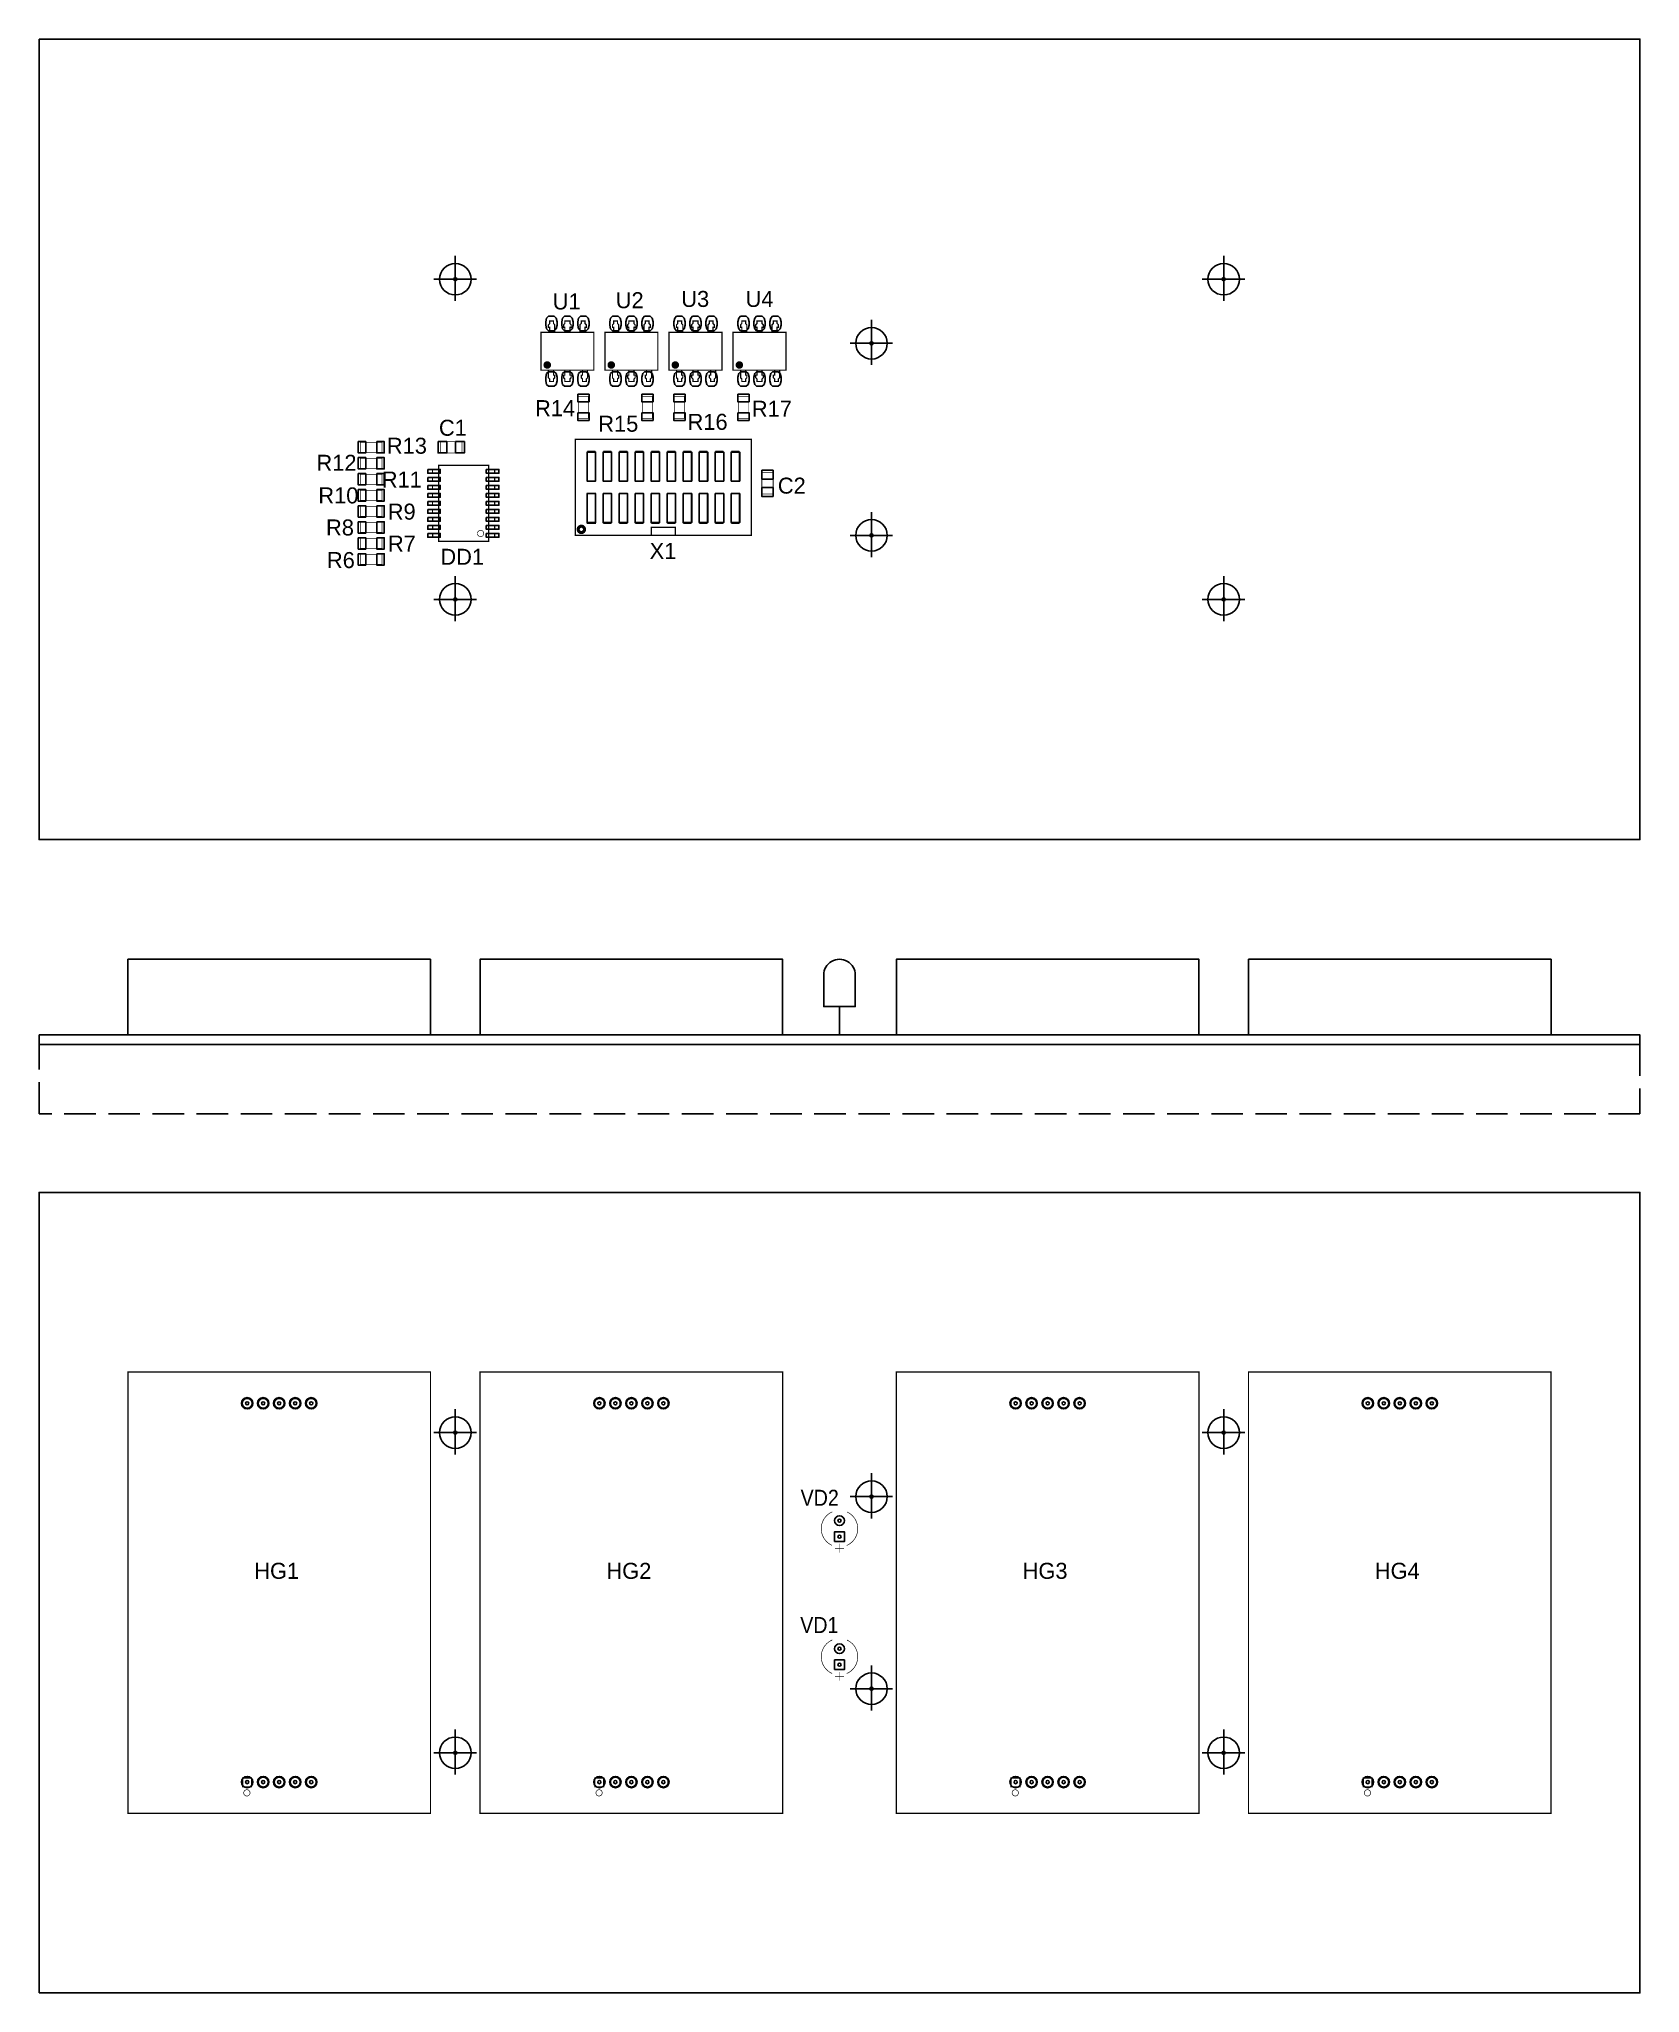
# Model space of a CAD drawing. Extents: x 95 to 349, y -237 to 73.
import ezdxf
from ezdxf.enums import TextEntityAlignment as Align

# ---------------------------------------------------------------- set-up
doc = ezdxf.new("R2010")
doc.units = 0
doc.header["$MEASUREMENT"] = 0
doc.linetypes.add('GOST2.303 4', pattern=[7, 5, -2, 0])
doc.layers.get('0').update_dxf_attribs({"linetype": 'CONTINUOUS'})
for name, color, linetype in [('BOARD', 7, 'CONTINUOUS'), ('BOTTOM', 7, 'CONTINUOUS'), ('TOP', 7, 'CONTINUOUS')]:
    doc.layers.add(name, color=color, linetype=linetype)

# ---------------------------------------------------------------- blocks, each defined once
blk = doc.blocks.new('FIGURE_SQUARE')
blk.add_lwpolyline([(-0.5, -0.5), (-0.5, 0.5), (0.5, 0.5), (0.5, -0.5)], close=True)
blk = doc.blocks.new('FIGURE_OBLONG')
blk.add_lwpolyline([(-0.5, -0.125), (-0.5, 0.125), (-0.416, 0.375), (-0.25, 0.5), (0.25, 0.5), (0.416, 0.375), (0.5, 0.125), (0.5, -0.125), (0.416, -0.375), (0.25, -0.5), (-0.25, -0.5), (-0.416, -0.375)], close=True)
blk = doc.blocks.new('FIGURE_CIRCLE')
blk.add_circle((0, 0), 0.5)

msp = doc.modelspace()

# ---------------------------------------------------------------- linework, layer by layer
at = {"layer": 'BOARD'}
for points in [[(95, 73), (95, -54), (349, -54), (349, 73)], [(95, -85), (95, -86.5), (349, -86.5), (349, -85)], [(95, -237), (95, -110), (349, -110), (349, -237)], [(95, -110), (95, -110), (349, -110), (349, -110)]]:
    msp.add_lwpolyline(points, close=True, dxfattribs=at)
at = {"layer": 'BOTTOM', "linetype": 'ByBlock'}
for p, q in [((161.04, 38.6), (161.04, 31.45)), ((282.96, 38.6), (282.96, 31.45)), ((157.63, 34.9), (164.38, 34.9)), ((279.55, 34.9), (286.3, 34.9)), ((227.08, 28.44), (227.08, 21.29)), ((223.67, 24.74), (230.42, 24.74)), ((227.08, -2.04), (227.08, -9.19)), ((223.67, -5.74), (230.42, -5.74)), ((161.04, -12.2), (161.04, -19.35)), ((282.96, -12.2), (282.96, -19.35)), ((157.63, -15.9), (164.38, -15.9)), ((279.55, -15.9), (286.3, -15.9)), ((161.04, -144.4), (161.04, -151.55)), ((282.96, -144.4), (282.96, -151.55)), ((157.63, -148.1), (164.38, -148.1)), ((279.55, -148.1), (286.3, -148.1)), ((227.08, -154.56), (227.08, -161.71)), ((223.67, -158.26), (230.42, -158.26)), ((227.08, -185.04), (227.08, -192.19)), ((223.67, -188.74), (230.42, -188.74)), ((161.04, -195.2), (161.04, -202.35)), ((282.96, -195.2), (282.96, -202.35)), ((157.63, -198.9), (164.38, -198.9)), ((279.55, -198.9), (286.3, -198.9))]:
    msp.add_line(p, q, dxfattribs=at)
at = {"layer": 'BOTTOM', "linetype": 'ByBlock', "ltscale": 100}
msp.add_line((222, -80.5), (222, -85), dxfattribs=at)
at = {"layer": 'BOTTOM', "linetype": 'GOST2.303 4'}
for p, q in [((95, -97.5), (95, -86.5)), ((349, -86.5), (349, -97.5)), ((349, -97.5), (95, -97.5))]:
    msp.add_line(p, q, dxfattribs=at)
at = {"layer": 'BOTTOM'}
for points, const_width in [([(176.82, 26.47), (176.82, 27.67), (176.62, 27.87), (176.62, 28.27), (176.02, 28.27), (176.02, 27.87), (175.82, 27.67), (175.82, 27.27), (176.02, 27.27), (176.02, 26.47)], 0.2), ([(179.22, 26.47), (179.22, 27.27), (179.42, 27.27), (179.42, 27.67), (179.22, 27.87), (179.22, 28.27), (178.42, 28.27), (178.42, 27.87), (178.22, 27.67), (178.22, 27.27), (178.42, 27.27), (178.42, 26.47)], 0.2), ([(180.82, 26.47), (180.82, 27.67), (181.02, 27.87), (181.02, 28.27), (181.62, 28.27), (181.62, 27.87), (181.82, 27.67), (181.82, 27.27), (181.62, 27.27), (181.62, 26.47)], 0.2), ([(186.98, 26.47), (186.98, 27.67), (186.78, 27.87), (186.78, 28.27), (186.18, 28.27), (186.18, 27.87), (185.98, 27.67), (185.98, 27.27), (186.18, 27.27), (186.18, 26.47)], 0.2), ([(189.38, 26.47), (189.38, 27.27), (189.58, 27.27), (189.58, 27.67), (189.38, 27.87), (189.38, 28.27), (188.58, 28.27), (188.58, 27.87), (188.38, 27.67), (188.38, 27.27), (188.58, 27.27), (188.58, 26.47)], 0.2), ([(190.98, 26.47), (190.98, 27.67), (191.18, 27.87), (191.18, 28.27), (191.78, 28.27), (191.78, 27.87), (191.98, 27.67), (191.98, 27.27), (191.78, 27.27), (191.78, 26.47)], 0.2), ([(197.14, 26.47), (197.14, 27.67), (196.94, 27.87), (196.94, 28.27), (196.34, 28.27), (196.34, 27.87), (196.14, 27.67), (196.14, 27.27), (196.34, 27.27), (196.34, 26.47)], 0.2), ([(199.54, 26.47), (199.54, 27.27), (199.74, 27.27), (199.74, 27.67), (199.54, 27.87), (199.54, 28.27), (198.74, 28.27), (198.74, 27.87), (198.54, 27.67), (198.54, 27.27), (198.74, 27.27), (198.74, 26.47)], 0.2), ([(201.14, 26.47), (201.14, 27.67), (201.34, 27.87), (201.34, 28.27), (201.94, 28.27), (201.94, 27.87), (202.14, 27.67), (202.14, 27.27), (201.94, 27.27), (201.94, 26.47)], 0.2), ([(207.3, 26.47), (207.3, 27.67), (207.1, 27.87), (207.1, 28.27), (206.5, 28.27), (206.5, 27.87), (206.3, 27.67), (206.3, 27.27), (206.5, 27.27), (206.5, 26.47)], 0.2), ([(209.7, 26.47), (209.7, 27.27), (209.9, 27.27), (209.9, 27.67), (209.7, 27.87), (209.7, 28.27), (208.9, 28.27), (208.9, 27.87), (208.7, 27.67), (208.7, 27.27), (208.9, 27.27), (208.9, 26.47)], 0.2), ([(211.3, 26.47), (211.3, 27.67), (211.5, 27.87), (211.5, 28.27), (212.1, 28.27), (212.1, 27.87), (212.3, 27.67), (212.3, 27.27), (212.1, 27.27), (212.1, 26.47)], 0.2), ([(174.62, 20.47), (174.62, 26.47), (183.02, 26.47), (183.02, 20.47), (174.62, 20.47)], 0.2), ([(184.78, 20.47), (184.78, 26.47), (193.18, 26.47), (193.18, 20.47), (184.78, 20.47)], 0.2), ([(194.94, 20.47), (194.94, 26.47), (203.34, 26.47), (203.34, 20.47), (194.94, 20.47)], 0.2), ([(205.1, 20.47), (205.1, 26.47), (213.5, 26.47), (213.5, 20.47), (205.1, 20.47)], 0.2), ([(175.82, 20.47), (175.82, 19.27), (176.02, 19.07), (176.02, 18.67), (176.62, 18.67), (176.62, 19.07), (176.82, 19.27), (176.82, 19.67), (176.62, 19.67), (176.62, 20.47)], 0.2), ([(178.42, 20.47), (178.42, 19.67), (178.22, 19.67), (178.22, 19.27), (178.42, 19.07), (178.42, 18.67), (179.22, 18.67), (179.22, 19.07), (179.42, 19.27), (179.42, 19.67), (179.22, 19.67), (179.22, 20.47)], 0.2), ([(182.02, 20.47), (182.02, 19.27), (181.82, 19.07), (181.82, 18.67), (181.22, 18.67), (181.22, 19.07), (181.02, 19.27), (181.02, 19.67), (181.22, 19.67), (181.22, 20.47)], 0.2), ([(185.98, 20.47), (185.98, 19.27), (186.18, 19.07), (186.18, 18.67), (186.78, 18.67), (186.78, 19.07), (186.98, 19.27), (186.98, 19.67), (186.78, 19.67), (186.78, 20.47)], 0.2), ([(188.58, 20.47), (188.58, 19.67), (188.38, 19.67), (188.38, 19.27), (188.58, 19.07), (188.58, 18.67), (189.38, 18.67), (189.38, 19.07), (189.58, 19.27), (189.58, 19.67), (189.38, 19.67), (189.38, 20.47)], 0.2), ([(192.18, 20.47), (192.18, 19.27), (191.98, 19.07), (191.98, 18.67), (191.38, 18.67), (191.38, 19.07), (191.18, 19.27), (191.18, 19.67), (191.38, 19.67), (191.38, 20.47)], 0.2), ([(196.14, 20.47), (196.14, 19.27), (196.34, 19.07), (196.34, 18.67), (196.94, 18.67), (196.94, 19.07), (197.14, 19.27), (197.14, 19.67), (196.94, 19.67), (196.94, 20.47)], 0.2), ([(198.74, 20.47), (198.74, 19.67), (198.54, 19.67), (198.54, 19.27), (198.74, 19.07), (198.74, 18.67), (199.54, 18.67), (199.54, 19.07), (199.74, 19.27), (199.74, 19.67), (199.54, 19.67), (199.54, 20.47)], 0.2), ([(202.34, 20.47), (202.34, 19.27), (202.14, 19.07), (202.14, 18.67), (201.54, 18.67), (201.54, 19.07), (201.34, 19.27), (201.34, 19.67), (201.54, 19.67), (201.54, 20.47)], 0.2), ([(206.3, 20.47), (206.3, 19.27), (206.5, 19.07), (206.5, 18.67), (207.1, 18.67), (207.1, 19.07), (207.3, 19.27), (207.3, 19.67), (207.1, 19.67), (207.1, 20.47)], 0.2), ([(208.9, 20.47), (208.9, 19.67), (208.7, 19.67), (208.7, 19.27), (208.9, 19.07), (208.9, 18.67), (209.7, 18.67), (209.7, 19.07), (209.9, 19.27), (209.9, 19.67), (209.7, 19.67), (209.7, 20.47)], 0.2), ([(212.5, 20.47), (212.5, 19.27), (212.3, 19.07), (212.3, 18.67), (211.7, 18.67), (211.7, 19.07), (211.5, 19.27), (211.5, 19.67), (211.7, 19.67), (211.7, 20.47)], 0.2), ([(180.56, 16.31), (182.16, 16.31), (182.16, 12.85), (180.56, 12.85), (180.56, 16.31)], 0.1), ([(190.72, 16.31), (192.32, 16.31), (192.32, 12.85), (190.72, 12.85), (190.72, 16.31)], 0.1), ([(195.8, 16.31), (197.4, 16.31), (197.4, 12.85), (195.8, 12.85), (195.8, 16.31)], 0.1), ([(205.96, 16.31), (207.56, 16.31), (207.56, 12.85), (205.96, 12.85), (205.96, 16.31)], 0.1), ([(180.09, -5.74), (180.09, 9.5), (208.03, 9.5), (208.03, -5.74), (180.09, -5.74)], 0.2), ([(145.98, 7.43), (145.98, 9.03), (149.43, 9.03), (149.43, 7.43), (145.98, 7.43)], 0.1), ([(145.98, 4.89), (145.98, 6.49), (149.43, 6.49), (149.43, 4.89), (145.98, 4.89)], 0.1), ([(158.71, 7.33), (158.71, 9.13), (162.1, 9.13), (162.1, 7.33), (158.71, 7.33)], 0.12), ([(182, 2.83), (182, 7.59)], 0.2), ([(182, 7.59), (183.26, 7.59)], 0.2), ([(183.26, 7.59), (183.26, 2.83)], 0.2), ([(184.53, 2.83), (184.53, 7.59)], 0.2), ([(184.53, 7.59), (185.81, 7.59)], 0.2), ([(185.81, 7.59), (185.81, 2.83)], 0.2), ([(187.07, 2.83), (187.07, 7.59)], 0.2), ([(187.07, 7.59), (188.34, 7.59)], 0.2), ([(188.34, 7.59), (188.34, 2.83)], 0.2), ([(189.62, 2.83), (189.62, 7.59)], 0.2), ([(189.62, 7.59), (190.88, 7.59)], 0.2), ([(190.88, 7.59), (190.88, 2.83)], 0.2), ([(192.16, 2.83), (192.16, 7.59)], 0.2), ([(192.16, 7.59), (193.43, 7.59)], 0.2), ([(193.43, 7.59), (193.43, 2.83)], 0.2), ([(194.69, 2.83), (194.69, 7.59)], 0.2), ([(194.69, 7.59), (195.97, 7.59)], 0.2), ([(195.97, 7.59), (195.97, 2.83)], 0.2), ([(197.24, 2.83), (197.24, 7.59)], 0.2), ([(197.24, 7.59), (198.5, 7.59)], 0.2), ([(198.5, 7.59), (198.5, 2.83)], 0.2), ([(199.78, 2.83), (199.78, 7.59)], 0.2), ([(199.78, 7.59), (201.04, 7.59)], 0.2), ([(201.04, 7.59), (201.04, 2.83)], 0.2), ([(202.31, 2.83), (202.31, 7.59)], 0.2), ([(202.31, 7.59), (203.59, 7.59)], 0.2), ([(203.59, 7.59), (203.59, 2.83)], 0.2), ([(204.85, 2.83), (204.85, 7.59)], 0.2), ([(204.85, 7.59), (206.12, 7.59)], 0.2), ([(206.12, 7.59), (206.12, 2.83)], 0.2), ([(145.98, 2.35), (145.98, 3.95), (149.43, 3.95), (149.43, 2.35), (145.98, 2.35)], 0.1), ([(158.37, 4.1), (157.42, 4.1), (157.42, 4.74), (158.37, 4.74)], 0.2), ([(158.37, 2.83), (157.42, 2.83), (157.42, 3.47), (158.37, 3.47)], 0.2), ([(166.32, -5.42), (167.28, -5.42), (167.28, -6.06), (166.32, -6.06), (166.32, -6.69), (158.39, -6.69), (158.39, 5.37), (166.32, 5.37), (166.32, -6.69)], 0.2), ([(166.32, 4.1), (167.28, 4.1), (167.28, 4.74), (166.32, 4.74)], 0.2), ([(166.32, 2.83), (167.28, 2.83), (167.28, 3.47), (166.32, 3.47)], 0.2), ([(209.67, 4.22), (211.47, 4.22), (211.47, 0.81), (209.67, 0.81), (209.67, 4.22)], 0.12), ([(145.98, -0.19), (145.98, 1.41), (149.43, 1.41), (149.43, -0.19), (145.98, -0.19)], 0.1), ([(158.37, 1.56), (157.42, 1.56), (157.42, 2.2), (158.37, 2.2)], 0.2), ([(158.37, 0.29), (157.42, 0.29), (157.42, 0.93), (158.37, 0.93)], 0.2), ([(166.32, 1.56), (167.28, 1.56), (167.28, 2.2), (166.32, 2.2)], 0.2), ([(166.32, 0.29), (167.28, 0.29), (167.28, 0.93), (166.32, 0.93)], 0.2), ([(183.26, 2.83), (182, 2.83)], 0.2), ([(182, -3.84), (182, 0.93), (183.26, 0.93), (183.26, -3.84), (182, -3.84)], 0.2), ([(185.81, 2.83), (184.53, 2.83)], 0.2), ([(184.53, -3.84), (184.53, 0.93)], 0.2), ([(184.53, 0.93), (185.81, 0.93)], 0.2), ([(185.81, 0.93), (185.81, -3.84)], 0.2), ([(188.34, 2.83), (187.07, 2.83)], 0.2), ([(187.07, -3.84), (187.07, 0.93)], 0.2), ([(187.07, 0.93), (188.34, 0.93)], 0.2), ([(188.34, 0.93), (188.34, -3.84)], 0.2), ([(190.88, 2.83), (189.62, 2.83)], 0.2), ([(189.62, -3.84), (189.62, 0.93)], 0.2), ([(189.62, 0.93), (190.88, 0.93)], 0.2), ([(190.88, 0.93), (190.88, -3.84)], 0.2), ([(193.43, 2.83), (192.16, 2.83)], 0.2), ([(192.16, -3.84), (192.16, 0.93)], 0.2), ([(192.16, 0.93), (193.43, 0.93)], 0.2), ([(193.43, 0.93), (193.43, -3.84)], 0.2), ([(195.97, 2.83), (194.69, 2.83)], 0.2), ([(194.69, -3.84), (194.69, 0.93)], 0.2), ([(194.69, 0.93), (195.97, 0.93)], 0.2), ([(195.97, 0.93), (195.97, -3.84)], 0.2), ([(198.5, 2.83), (197.24, 2.83)], 0.2), ([(197.24, -3.84), (197.24, 0.93)], 0.2), ([(197.24, 0.93), (198.5, 0.93)], 0.2), ([(198.5, 0.93), (198.5, -3.84)], 0.2), ([(201.04, 2.83), (199.78, 2.83)], 0.2), ([(199.78, -3.84), (199.78, 0.93)], 0.2), ([(199.78, 0.93), (201.04, 0.93)], 0.2), ([(201.04, 0.93), (201.04, -3.84)], 0.2), ([(203.59, 2.83), (202.31, 2.83)], 0.2), ([(202.31, -3.84), (202.31, 0.93)], 0.2), ([(202.31, 0.93), (203.59, 0.93)], 0.2), ([(203.59, 0.93), (203.59, -3.84)], 0.2), ([(206.12, 2.83), (204.85, 2.83)], 0.2), ([(204.85, -3.84), (204.85, 0.93)], 0.2), ([(204.85, 0.93), (206.12, 0.93)], 0.2), ([(206.12, 0.93), (206.12, -3.84)], 0.2), ([(145.98, -2.73), (145.98, -1.13), (149.43, -1.13), (149.43, -2.73), (145.98, -2.73)], 0.1), ([(158.37, -0.98), (157.42, -0.98), (157.42, -0.34), (158.37, -0.34)], 0.2), ([(158.37, -2.25), (157.42, -2.25), (157.42, -1.61), (158.37, -1.61)], 0.2), ([(158.38, -3.51), (157.43, -3.51), (157.43, -2.87), (158.38, -2.87)], 0.2), ([(166.32, -0.98), (167.28, -0.98), (167.28, -0.34), (166.32, -0.34)], 0.2), ([(166.32, -2.25), (167.28, -2.25), (167.28, -1.61), (166.32, -1.61)], 0.2), ([(166.32, -3.52), (167.28, -3.52), (167.28, -2.88), (166.32, -2.88)], 0.2), ([(145.98, -5.27), (145.98, -3.67), (149.43, -3.67), (149.43, -5.27), (145.98, -5.27)], 0.1), ([(145.98, -7.81), (145.98, -6.21), (149.43, -6.21), (149.43, -7.81), (145.98, -7.81)], 0.1), ([(158.38, -4.78), (157.43, -4.78), (157.43, -4.14), (158.38, -4.14)], 0.2), ([(158.39, -6.06), (157.44, -6.06), (157.44, -5.42), (158.39, -5.42)], 0.2), ([(166.32, -4.79), (167.28, -4.79), (167.28, -4.15), (166.32, -4.15)], 0.2), ([(185.81, -3.84), (184.53, -3.84)], 0.2), ([(188.34, -3.84), (187.07, -3.84)], 0.2), ([(190.88, -3.84), (189.62, -3.84)], 0.2), ([(193.43, -3.84), (192.16, -3.84)], 0.2), ([(192.16, -5.74), (192.16, -4.47), (195.97, -4.47), (195.97, -5.74)], 0.2), ([(195.97, -3.84), (194.69, -3.84)], 0.2), ([(198.5, -3.84), (197.24, -3.84)], 0.2), ([(201.04, -3.84), (199.78, -3.84)], 0.2), ([(203.59, -3.84), (202.31, -3.84)], 0.2), ([(206.12, -3.84), (204.85, -3.84)], 0.2), ([(145.98, -10.35), (145.98, -8.75), (149.43, -8.75), (149.43, -10.35), (145.98, -10.35)], 0.1)]:
    msp.add_lwpolyline(points, dxfattribs=dict(at, const_width=const_width))
for points, const_width in [([(175.93, 21.29, -1), (175.33, 21.29, -1), (175.93, 21.29)], 0.6), ([(186.09, 21.29, -1), (185.49, 21.29, -1), (186.09, 21.29)], 0.6), ([(196.25, 21.29, -1), (195.65, 21.29, -1), (196.25, 21.29)], 0.6), ([(206.41, 21.29, -1), (205.81, 21.29, -1), (206.41, 21.29)], 0.6), ([(165.56, -5.44, -1), (164.56, -5.44, -1), (165.56, -5.44)], 0.1), ([(181.54, -4.79, -1), (180.54, -4.79, -1), (181.54, -4.79)], 0.5)]:
    msp.add_lwpolyline(points, format="xyb", dxfattribs=dict(at, const_width=const_width))
at = {"layer": 'BOTTOM', "linetype": 'ByBlock', "ltscale": 100}
for points in [[(109.1, -85), (157.1, -85), (157.1, -73), (109.1, -73)], [(164.98, -85), (212.98, -85), (212.98, -73), (164.98, -73)], [(231.02, -85), (279.02, -85), (279.02, -73), (231.02, -73)], [(286.9, -85), (334.9, -85), (334.9, -73), (286.9, -73)]]:
    msp.add_lwpolyline(points, close=True, dxfattribs=at)
msp.add_lwpolyline([(224.5, -75.5), (224.5, -80.5), (219.5, -80.5), (219.5, -75.5)], dxfattribs=at)
msp.add_ellipse((222, -75.5), major_axis=(0, -2.5), ratio=1, start_param=1.570796, end_param=4.712389, dxfattribs=at)
at = {"layer": 'TOP'}
for points, const_width in [([(109.1, -138.5), (157.1, -138.5), (157.1, -208.5), (109.1, -208.5), (109.1, -138.5)], 0.2), ([(164.98, -138.5), (212.98, -138.5), (212.98, -208.5), (164.98, -208.5), (164.98, -138.5)], 0.2), ([(231.02, -138.5), (279.02, -138.5), (279.02, -208.5), (231.02, -208.5), (231.02, -138.5)], 0.2), ([(286.9, -138.5), (334.9, -138.5), (334.9, -208.5), (286.9, -208.5), (286.9, -138.5)], 0.2), ([(221.3, -166.44), (222.7, -166.44)], 0.1), ([(222, -167.14), (222, -165.74)], 0.1), ([(221.3, -186.76), (222.7, -186.76)], 0.1), ([(222, -187.46), (222, -186.06)], 0.1), ([(127.3, -202.9), (127.3, -204.3), (128.7, -204.3), (128.7, -202.9), (127.3, -202.9)], 0.2), ([(183.18, -202.9), (183.18, -204.3), (184.58, -204.3), (184.58, -202.9), (183.18, -202.9)], 0.2), ([(249.22, -202.9), (249.22, -204.3), (250.62, -204.3), (250.62, -202.9), (249.22, -202.9)], 0.2), ([(305.1, -202.9), (305.1, -204.3), (306.5, -204.3), (306.5, -202.9), (305.1, -202.9)], 0.2)]:
    msp.add_lwpolyline(points, dxfattribs=dict(at, const_width=const_width))
for points, const_width in [([(128.77, -143.45, 1), (127.27, -143.45, 1), (128.77, -143.45)], 0.2), ([(131.31, -143.45, 1), (129.81, -143.45, 1), (131.31, -143.45)], 0.2), ([(133.85, -143.45, 1), (132.35, -143.45, 1), (133.85, -143.45)], 0.2), ([(136.39, -143.45, 1), (134.89, -143.45, 1), (136.39, -143.45)], 0.2), ([(138.93, -143.45, 1), (137.43, -143.45, 1), (138.93, -143.45)], 0.2), ([(184.65, -143.45, 1), (183.15, -143.45, 1), (184.65, -143.45)], 0.2), ([(187.19, -143.45, 1), (185.69, -143.45, 1), (187.19, -143.45)], 0.2), ([(189.73, -143.45, 1), (188.23, -143.45, 1), (189.73, -143.45)], 0.2), ([(192.27, -143.45, 1), (190.77, -143.45, 1), (192.27, -143.45)], 0.2), ([(194.81, -143.45, 1), (193.31, -143.45, 1), (194.81, -143.45)], 0.2), ([(250.69, -143.45, 1), (249.19, -143.45, 1), (250.69, -143.45)], 0.2), ([(253.23, -143.45, 1), (251.73, -143.45, 1), (253.23, -143.45)], 0.2), ([(255.77, -143.45, 1), (254.27, -143.45, 1), (255.77, -143.45)], 0.2), ([(258.31, -143.45, 1), (256.81, -143.45, 1), (258.31, -143.45)], 0.2), ([(260.85, -143.45, 1), (259.35, -143.45, 1), (260.85, -143.45)], 0.2), ([(306.57, -143.45, 1), (305.07, -143.45, 1), (306.57, -143.45)], 0.2), ([(309.11, -143.45, 1), (307.61, -143.45, 1), (309.11, -143.45)], 0.2), ([(311.65, -143.45, 1), (310.15, -143.45, 1), (311.65, -143.45)], 0.2), ([(314.19, -143.45, 1), (312.69, -143.45, 1), (314.19, -143.45)], 0.2), ([(316.73, -143.45, 1), (315.23, -143.45, 1), (316.73, -143.45)], 0.2), ([(220.87, -160.67, 0.655521), (220.82, -165.99)], 0.1), ([(223.13, -166.01, 0.655521), (223.18, -160.69)], 0.1), ([(220.87, -180.99, 0.655521), (220.82, -186.31)], 0.1), ([(223.13, -186.33, 0.655521), (223.18, -181.01)], 0.1), ([(131.31, -203.55, 1), (129.81, -203.55, 1), (131.31, -203.55)], 0.2), ([(133.85, -203.55, 1), (132.35, -203.55, 1), (133.85, -203.55)], 0.2), ([(136.39, -203.55, 1), (134.89, -203.55, 1), (136.39, -203.55)], 0.2), ([(138.93, -203.55, 1), (137.43, -203.55, 1), (138.93, -203.55)], 0.2), ([(187.19, -203.55, 1), (185.69, -203.55, 1), (187.19, -203.55)], 0.2), ([(189.73, -203.55, 1), (188.23, -203.55, 1), (189.73, -203.55)], 0.2), ([(192.27, -203.55, 1), (190.77, -203.55, 1), (192.27, -203.55)], 0.2), ([(194.81, -203.55, 1), (193.31, -203.55, 1), (194.81, -203.55)], 0.2), ([(253.23, -203.55, 1), (251.73, -203.55, 1), (253.23, -203.55)], 0.2), ([(255.77, -203.55, 1), (254.27, -203.55, 1), (255.77, -203.55)], 0.2), ([(258.31, -203.55, 1), (256.81, -203.55, 1), (258.31, -203.55)], 0.2), ([(260.85, -203.55, 1), (259.35, -203.55, 1), (260.85, -203.55)], 0.2), ([(309.11, -203.55, 1), (307.61, -203.55, 1), (309.11, -203.55)], 0.2), ([(311.65, -203.55, 1), (310.15, -203.55, 1), (311.65, -203.55)], 0.2), ([(314.19, -203.55, 1), (312.69, -203.55, 1), (314.19, -203.55)], 0.2), ([(316.73, -203.55, 1), (315.23, -203.55, 1), (316.73, -203.55)], 0.2), ([(128.47, -205.26, 1), (127.47, -205.26, 1), (128.47, -205.26)], 0.1), ([(184.35, -205.26, 1), (183.35, -205.26, 1), (184.35, -205.26)], 0.1), ([(250.39, -205.26, 1), (249.39, -205.26, 1), (250.39, -205.26)], 0.1), ([(306.27, -205.26, 1), (305.27, -205.26, 1), (306.27, -205.26)], 0.1)]:
    msp.add_lwpolyline(points, format="xyb", dxfattribs=dict(at, const_width=const_width))

# ---------------------------------------------------------------- block references
at = {"layer": 'BOTTOM', "rotation": 180}
for name, p, xscale, yscale in [('FIGURE_CIRCLE', (161.04, 34.9), -5, 5), ('FIGURE_CIRCLE', (282.96, 34.9), -5, 5), ('FIGURE_CIRCLE', (161.04, 34.9), -0.5, 0.5), ('FIGURE_CIRCLE', (282.96, 34.9), -0.5, 0.5), ('FIGURE_OBLONG', (176.28, 27.87), -1.8, 2.3), ('FIGURE_OBLONG', (178.82, 27.87), -1.8, 2.3), ('FIGURE_OBLONG', (181.36, 27.87), -1.8, 2.3), ('FIGURE_OBLONG', (186.44, 27.87), -1.8, 2.3), ('FIGURE_OBLONG', (188.98, 27.87), -1.8, 2.3), ('FIGURE_OBLONG', (191.52, 27.87), -1.8, 2.3), ('FIGURE_OBLONG', (196.6, 27.87), -1.8, 2.3), ('FIGURE_OBLONG', (199.14, 27.87), -1.8, 2.3), ('FIGURE_OBLONG', (201.68, 27.87), -1.8, 2.3), ('FIGURE_OBLONG', (206.76, 27.87), -1.8, 2.3), ('FIGURE_OBLONG', (209.3, 27.87), -1.8, 2.3), ('FIGURE_OBLONG', (211.84, 27.87), -1.8, 2.3), ('FIGURE_CIRCLE', (227.08, 24.74), -5, 5), ('FIGURE_CIRCLE', (227.08, 24.74), -0.5, 0.5), ('FIGURE_OBLONG', (176.28, 19.07), -1.8, 2.3), ('FIGURE_OBLONG', (178.82, 19.07), -1.8, 2.3), ('FIGURE_OBLONG', (181.36, 19.07), -1.8, 2.3), ('FIGURE_OBLONG', (186.44, 19.07), -1.8, 2.3), ('FIGURE_OBLONG', (188.98, 19.07), -1.8, 2.3), ('FIGURE_OBLONG', (191.52, 19.07), -1.8, 2.3), ('FIGURE_OBLONG', (196.6, 19.07), -1.8, 2.3), ('FIGURE_OBLONG', (199.14, 19.07), -1.8, 2.3), ('FIGURE_OBLONG', (201.68, 19.07), -1.8, 2.3), ('FIGURE_OBLONG', (206.76, 19.07), -1.8, 2.3), ('FIGURE_OBLONG', (209.3, 19.07), -1.8, 2.3), ('FIGURE_OBLONG', (211.84, 19.07), -1.8, 2.3), ('FIGURE_SQUARE', (181.36, 16.06), -1.8, 1.2), ('FIGURE_SQUARE', (191.52, 16.06), -1.8, 1.2), ('FIGURE_SQUARE', (196.6, 16.06), -1.8, 1.2), ('FIGURE_SQUARE', (206.76, 16.06), -1.8, 1.2), ('FIGURE_SQUARE', (181.36, 13.1), -1.8, 1.2), ('FIGURE_SQUARE', (191.52, 13.1), -1.8, 1.2), ('FIGURE_SQUARE', (196.6, 13.1), -1.8, 1.2), ('FIGURE_SQUARE', (206.76, 13.1), -1.8, 1.2), ('FIGURE_SQUARE', (146.23, 8.23), -1.2, 1.8), ('FIGURE_SQUARE', (146.23, 5.69), -1.2, 1.8), ('FIGURE_SQUARE', (149.18, 8.23), -1.2, 1.8), ('FIGURE_SQUARE', (149.18, 5.69), -1.2, 1.8), ('FIGURE_SQUARE', (159.02, 8.23), -1.4, 1.8), ('FIGURE_SQUARE', (161.79, 8.23), -1.4, 1.8), ('FIGURE_SQUARE', (182.63, 5.18), -1.35, 4.6), ('FIGURE_SQUARE', (185.17, 5.18), -1.35, 4.6), ('FIGURE_SQUARE', (187.71, 5.18), -1.35, 4.6), ('FIGURE_SQUARE', (190.25, 5.18), -1.35, 4.6), ('FIGURE_SQUARE', (192.79, 5.18), -1.35, 4.6), ('FIGURE_SQUARE', (195.33, 5.18), -1.35, 4.6), ('FIGURE_SQUARE', (197.87, 5.18), -1.35, 4.6), ('FIGURE_SQUARE', (200.41, 5.18), -1.35, 4.6), ('FIGURE_SQUARE', (202.95, 5.18), -1.35, 4.6), ('FIGURE_SQUARE', (205.49, 5.18), -1.35, 4.6), ('FIGURE_SQUARE', (146.23, 3.15), -1.2, 1.8), ('FIGURE_SQUARE', (149.18, 3.15), -1.2, 1.8), ('FIGURE_SQUARE', (157.66, 4.42), -2, 0.6), ('FIGURE_SQUARE', (157.66, 3.15), -2, 0.6), ('FIGURE_SQUARE', (166.96, 4.42), -2, 0.6), ('FIGURE_SQUARE', (166.96, 3.15), -2, 0.6), ('FIGURE_SQUARE', (210.57, 3.9), -1.8, 1.4), ('FIGURE_SQUARE', (146.23, 0.61), -1.2, 1.8), ('FIGURE_SQUARE', (149.18, 0.61), -1.2, 1.8), ('FIGURE_SQUARE', (157.66, 1.88), -2, 0.6), ('FIGURE_SQUARE', (157.66, 0.61), -2, 0.6), ('FIGURE_SQUARE', (166.96, 1.88), -2, 0.6), ('FIGURE_SQUARE', (166.96, 0.61), -2, 0.6), ('FIGURE_SQUARE', (182.63, -1.42), -1.35, 4.6), ('FIGURE_SQUARE', (185.17, -1.42), -1.35, 4.6), ('FIGURE_SQUARE', (187.71, -1.42), -1.35, 4.6), ('FIGURE_SQUARE', (190.25, -1.42), -1.35, 4.6), ('FIGURE_SQUARE', (192.79, -1.42), -1.35, 4.6), ('FIGURE_SQUARE', (195.33, -1.42), -1.35, 4.6), ('FIGURE_SQUARE', (197.87, -1.42), -1.35, 4.6), ('FIGURE_SQUARE', (200.41, -1.42), -1.35, 4.6), ('FIGURE_SQUARE', (202.95, -1.42), -1.35, 4.6), ('FIGURE_SQUARE', (205.49, -1.42), -1.35, 4.6), ('FIGURE_SQUARE', (210.57, 1.13), -1.8, 1.4), ('FIGURE_SQUARE', (146.23, -1.93), -1.2, 1.8), ('FIGURE_SQUARE', (149.18, -1.93), -1.2, 1.8), ('FIGURE_SQUARE', (157.66, -0.66), -2, 0.6), ('FIGURE_SQUARE', (157.66, -1.93), -2, 0.6), ('FIGURE_SQUARE', (157.66, -3.2), -2, 0.6), ('FIGURE_SQUARE', (166.96, -0.66), -2, 0.6), ('FIGURE_SQUARE', (166.96, -1.93), -2, 0.6), ('FIGURE_SQUARE', (166.96, -3.2), -2, 0.6), ('FIGURE_SQUARE', (146.23, -4.47), -1.2, 1.8), ('FIGURE_SQUARE', (146.23, -7.01), -1.2, 1.8), ('FIGURE_SQUARE', (149.18, -4.47), -1.2, 1.8), ('FIGURE_SQUARE', (149.18, -7.01), -1.2, 1.8), ('FIGURE_SQUARE', (157.66, -4.47), -2, 0.6), ('FIGURE_SQUARE', (157.66, -5.74), -2, 0.6), ('FIGURE_SQUARE', (166.96, -4.47), -2, 0.6), ('FIGURE_SQUARE', (166.96, -5.74), -2, 0.6), ('FIGURE_CIRCLE', (227.08, -5.74), -5, 5), ('FIGURE_CIRCLE', (227.08, -5.74), -0.5, 0.5), ('FIGURE_SQUARE', (146.23, -9.55), -1.2, 1.8), ('FIGURE_SQUARE', (149.18, -9.55), -1.2, 1.8), ('FIGURE_CIRCLE', (161.04, -15.9), -5, 5), ('FIGURE_CIRCLE', (282.96, -15.9), -5, 5), ('FIGURE_CIRCLE', (161.04, -15.9), -0.5, 0.5), ('FIGURE_CIRCLE', (282.96, -15.9), -0.5, 0.5)]:
    msp.add_blockref(name, p, dxfattribs=dict(at, xscale=xscale, yscale=yscale))
at = {"layer": 'TOP'}
for name, p, xscale, yscale in [('FIGURE_CIRCLE', (128.02, -143.45), 1.8, 1.8), ('FIGURE_CIRCLE', (130.56, -143.45), 1.8, 1.8), ('FIGURE_CIRCLE', (133.1, -143.45), 1.8, 1.8), ('FIGURE_CIRCLE', (135.64, -143.45), 1.8, 1.8), ('FIGURE_CIRCLE', (138.18, -143.45), 1.8, 1.8), ('FIGURE_CIRCLE', (183.9, -143.45), 1.8, 1.8), ('FIGURE_CIRCLE', (186.44, -143.45), 1.8, 1.8), ('FIGURE_CIRCLE', (188.98, -143.45), 1.8, 1.8), ('FIGURE_CIRCLE', (191.52, -143.45), 1.8, 1.8), ('FIGURE_CIRCLE', (194.06, -143.45), 1.8, 1.8), ('FIGURE_CIRCLE', (249.94, -143.45), 1.8, 1.8), ('FIGURE_CIRCLE', (252.48, -143.45), 1.8, 1.8), ('FIGURE_CIRCLE', (255.02, -143.45), 1.8, 1.8), ('FIGURE_CIRCLE', (257.56, -143.45), 1.8, 1.8), ('FIGURE_CIRCLE', (260.1, -143.45), 1.8, 1.8), ('FIGURE_CIRCLE', (305.82, -143.45), 1.8, 1.8), ('FIGURE_CIRCLE', (308.36, -143.45), 1.8, 1.8), ('FIGURE_CIRCLE', (310.9, -143.45), 1.8, 1.8), ('FIGURE_CIRCLE', (313.44, -143.45), 1.8, 1.8), ('FIGURE_CIRCLE', (315.98, -143.45), 1.8, 1.8), ('FIGURE_CIRCLE', (128.02, -143.45), 0.5, 0.5), ('FIGURE_CIRCLE', (130.56, -143.45), 0.5, 0.5), ('FIGURE_CIRCLE', (133.1, -143.45), 0.5, 0.5), ('FIGURE_CIRCLE', (135.64, -143.45), 0.5, 0.5), ('FIGURE_CIRCLE', (138.18, -143.45), 0.5, 0.5), ('FIGURE_CIRCLE', (161.04, -148.1), 5, 5), ('FIGURE_CIRCLE', (183.9, -143.45), 0.5, 0.5), ('FIGURE_CIRCLE', (186.44, -143.45), 0.5, 0.5), ('FIGURE_CIRCLE', (188.98, -143.45), 0.5, 0.5), ('FIGURE_CIRCLE', (191.52, -143.45), 0.5, 0.5), ('FIGURE_CIRCLE', (194.06, -143.45), 0.5, 0.5), ('FIGURE_CIRCLE', (249.94, -143.45), 0.5, 0.5), ('FIGURE_CIRCLE', (252.48, -143.45), 0.5, 0.5), ('FIGURE_CIRCLE', (255.02, -143.45), 0.5, 0.5), ('FIGURE_CIRCLE', (257.56, -143.45), 0.5, 0.5), ('FIGURE_CIRCLE', (260.1, -143.45), 0.5, 0.5), ('FIGURE_CIRCLE', (282.96, -148.1), 5, 5), ('FIGURE_CIRCLE', (305.82, -143.45), 0.5, 0.5), ('FIGURE_CIRCLE', (308.36, -143.45), 0.5, 0.5), ('FIGURE_CIRCLE', (310.9, -143.45), 0.5, 0.5), ('FIGURE_CIRCLE', (313.44, -143.45), 0.5, 0.5), ('FIGURE_CIRCLE', (315.98, -143.45), 0.5, 0.5), ('FIGURE_CIRCLE', (161.04, -148.1), 0.5, 0.5), ('FIGURE_CIRCLE', (282.96, -148.1), 0.5, 0.5), ('FIGURE_CIRCLE', (227.08, -158.26), 5, 5), ('FIGURE_CIRCLE', (227.08, -158.26), 0.5, 0.5), ('FIGURE_CIRCLE', (222, -162.07), 1.55, 1.55), ('FIGURE_SQUARE', (222, -164.61), 1.55, 1.55), ('FIGURE_CIRCLE', (222, -162.07), 0.5, 0.5), ('FIGURE_CIRCLE', (222, -164.61), 0.5, 0.5), ('FIGURE_CIRCLE', (222, -182.39), 1.55, 1.55), ('FIGURE_CIRCLE', (222, -182.39), 0.5, 0.5), ('FIGURE_SQUARE', (222, -184.93), 1.55, 1.55), ('FIGURE_CIRCLE', (222, -184.93), 0.5, 0.5), ('FIGURE_CIRCLE', (227.08, -188.74), 5, 5), ('FIGURE_CIRCLE', (227.08, -188.74), 0.5, 0.5), ('FIGURE_CIRCLE', (161.04, -198.9), 5, 5), ('FIGURE_CIRCLE', (282.96, -198.9), 5, 5), ('FIGURE_CIRCLE', (161.04, -198.9), 0.5, 0.5), ('FIGURE_CIRCLE', (282.96, -198.9), 0.5, 0.5), ('FIGURE_CIRCLE', (128.02, -203.55), 1.8, 1.8), ('FIGURE_CIRCLE', (128.02, -203.55), 0.5, 0.5), ('FIGURE_CIRCLE', (130.56, -203.55), 1.8, 1.8), ('FIGURE_CIRCLE', (130.56, -203.55), 0.5, 0.5), ('FIGURE_CIRCLE', (133.1, -203.55), 1.8, 1.8), ('FIGURE_CIRCLE', (133.1, -203.55), 0.5, 0.5), ('FIGURE_CIRCLE', (135.64, -203.55), 1.8, 1.8), ('FIGURE_CIRCLE', (135.64, -203.55), 0.5, 0.5), ('FIGURE_CIRCLE', (138.18, -203.55), 1.8, 1.8), ('FIGURE_CIRCLE', (138.18, -203.55), 0.5, 0.5), ('FIGURE_CIRCLE', (183.9, -203.55), 1.8, 1.8), ('FIGURE_CIRCLE', (183.9, -203.55), 0.5, 0.5), ('FIGURE_CIRCLE', (186.44, -203.55), 1.8, 1.8), ('FIGURE_CIRCLE', (186.44, -203.55), 0.5, 0.5), ('FIGURE_CIRCLE', (188.98, -203.55), 1.8, 1.8), ('FIGURE_CIRCLE', (188.98, -203.55), 0.5, 0.5), ('FIGURE_CIRCLE', (191.52, -203.55), 1.8, 1.8), ('FIGURE_CIRCLE', (191.52, -203.55), 0.5, 0.5), ('FIGURE_CIRCLE', (194.06, -203.55), 1.8, 1.8), ('FIGURE_CIRCLE', (194.06, -203.55), 0.5, 0.5), ('FIGURE_CIRCLE', (249.94, -203.55), 1.8, 1.8), ('FIGURE_CIRCLE', (249.94, -203.55), 0.5, 0.5), ('FIGURE_CIRCLE', (252.48, -203.55), 1.8, 1.8), ('FIGURE_CIRCLE', (252.48, -203.55), 0.5, 0.5), ('FIGURE_CIRCLE', (255.02, -203.55), 1.8, 1.8), ('FIGURE_CIRCLE', (255.02, -203.55), 0.5, 0.5), ('FIGURE_CIRCLE', (257.56, -203.55), 1.8, 1.8), ('FIGURE_CIRCLE', (257.56, -203.55), 0.5, 0.5), ('FIGURE_CIRCLE', (260.1, -203.55), 1.8, 1.8), ('FIGURE_CIRCLE', (260.1, -203.55), 0.5, 0.5), ('FIGURE_CIRCLE', (305.82, -203.55), 1.8, 1.8), ('FIGURE_CIRCLE', (305.82, -203.55), 0.5, 0.5), ('FIGURE_CIRCLE', (308.36, -203.55), 1.8, 1.8), ('FIGURE_CIRCLE', (308.36, -203.55), 0.5, 0.5), ('FIGURE_CIRCLE', (310.9, -203.55), 1.8, 1.8), ('FIGURE_CIRCLE', (310.9, -203.55), 0.5, 0.5), ('FIGURE_CIRCLE', (313.44, -203.55), 1.8, 1.8), ('FIGURE_CIRCLE', (313.44, -203.55), 0.5, 0.5), ('FIGURE_CIRCLE', (315.98, -203.55), 1.8, 1.8), ('FIGURE_CIRCLE', (315.98, -203.55), 0.5, 0.5)]:
    msp.add_blockref(name, p, dxfattribs=dict(at, xscale=xscale, yscale=yscale))

# ---------------------------------------------------------------- texts
at = {"layer": 'BOTTOM', "width": 1.019685}
for s, p in [('U1', (178.71, 30.1)), ('U2', (188.71, 30.3)), ('U3', (199.11, 30.5)), ('U4', (209.31, 30.5)), ('R14', (176.87, 13.17)), ('R17', (211.27, 13.08)), ('C1', (160.66, 10.06)), ('R15', (186.9, 10.7)), ('R16', (201.07, 11)), ('C2', (214.43, 0.88)), ('DD1', (162.14, -10.41)), ('X1', (193.99, -9.48))]:
    msp.add_text(s, height=2.54, dxfattribs=at).set_placement(p, align=Align.CENTER)
for s, p in [('R13', (156.54, 7.21)), ('R11', (155.73, 1.85)), ('R9', (154.75, -3.25)), ('R7', (154.78, -8.31))]:
    msp.add_text(s, height=2.54, dxfattribs=at).set_placement(p, align=Align.RIGHT)
for s, p in [('R12', (139.01, 4.5)), ('R10', (139.31, -0.67)), ('R8', (140.53, -5.76)), ('R6', (140.67, -10.93))]:
    msp.add_text(s, height=2.54, dxfattribs=at).set_placement(p)
at = {"layer": 'TOP'}
for s, width, p in [('VD2', 0.916667, (218.86, -159.71)), ('HG1', 1.019685, (132.7, -171.3)), ('HG2', 1.019685, (188.58, -171.3)), ('HG3', 1.019685, (254.62, -171.3)), ('HG4', 1.019685, (310.5, -171.3)), ('VD1', 0.916667, (218.8, -179.9))]:
    msp.add_text(s, height=2.54, dxfattribs=dict(at, width=width)).set_placement(p, align=Align.CENTER)

doc.saveas('drawing.dxf')
